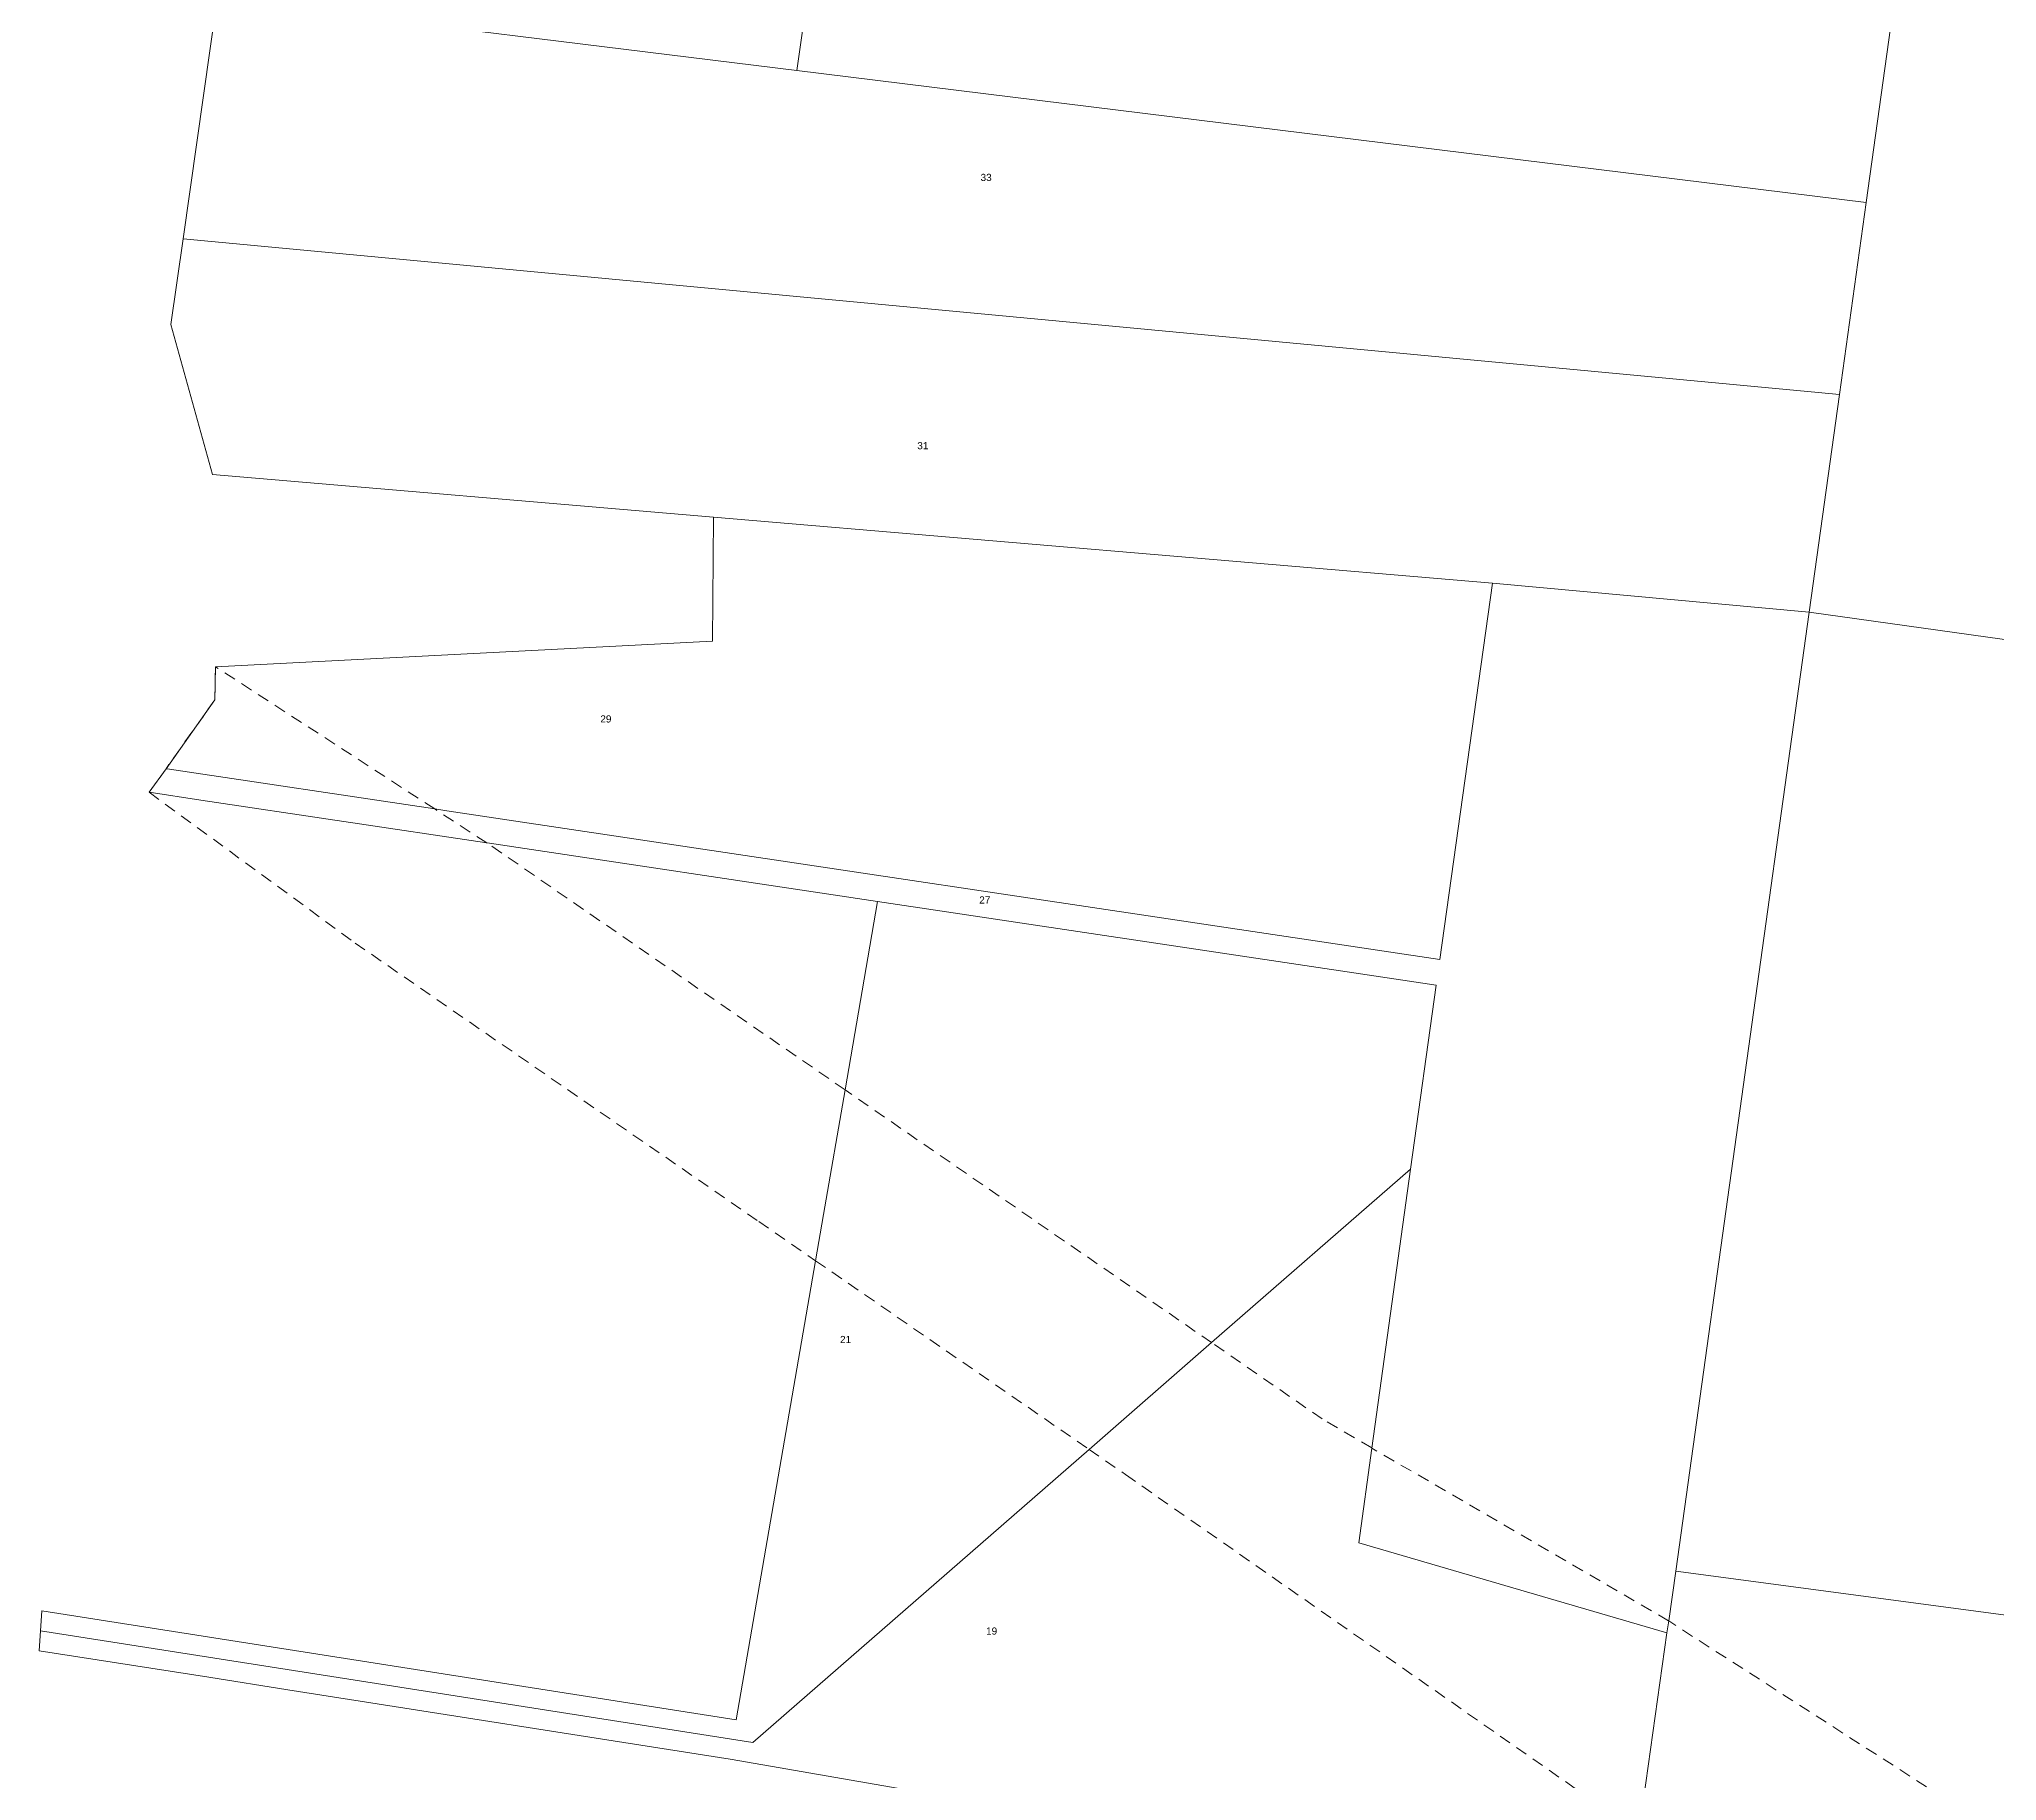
# Model space of a CAD drawing. Header units: metres. Extents: x 315515 to 317824, y 6273486 to 6276226.
# Drawn here: x 315577.6 to 316070.4, y 6275184.5 to 6275622.9 of the extents above; entities that cross this region are included whole.
import ezdxf

# ---------------------------------------------------------------- set-up
doc = ezdxf.new("R2010")
doc.units = ezdxf.units.M
doc.linetypes.add('Dash', pattern=[5, 3, -2])
doc.layers.add('Cadastre Easements_SP_EXT', color=9, linetype='Continuous', lineweight=5)
doc.layers.add('Cadastre Land Parcels_SP_EXT', color=7, linetype='Continuous', lineweight=5)
doc.styles.get("Standard").update_dxf_attribs({"font": 'arial.ttf'})

msp = doc.modelspace()

# ---------------------------------------------------------------- linework, layer by layer
at = {"layer": 'Cadastre Easements_SP_EXT', "linetype": 'Dash'}
msp.add_lwpolyline([(316119.986, 6275139.689), (315987.834, 6275224.708), (315987.806, 6275224.727), (315913.095, 6275268.233), (315913.043, 6275268.263), (315900.599, 6275275.569), (315872.742, 6275294.78), (315780.465, 6275358.419), (315690.399, 6275420.531), (315690.3, 6275420.596), (315677.157, 6275429.121), (315621.992, 6275464.903), (315621.818, 6275456.605), (315609.514, 6275439.266), (315605.296, 6275433.32), (315657.11, 6275395.373), (315758.743, 6275325.267), (315773.032, 6275315.409), (315841.901, 6275267.904), (315851.098, 6275261.56), (315980.223, 6275171.429), (315980.27, 6275171.4), (316079.523, 6275107.581)], dxfattribs=at)
at = {"layer": 'Cadastre Land Parcels_SP_EXT', "linetype": 'Continuous'}
for points in [[(315721.385, 6275684.709), (315631.558, 6275697.035), (315626.971, 6275664.765), (315772.867, 6275646.764), (315768.343, 6275615.024), (316037.501, 6275581.832), (316045.043, 6275636.098), (315861.931, 6275664.093), (315721.385, 6275684.709)], [(316037.501, 6275581.832), (315768.343, 6275615.024), (315622.415, 6275633.056), (315613.824, 6275572.638), (316030.831, 6275533.498), (316037.501, 6275581.832)], [(316154.244, 6275621.479), (316128.409, 6275624.936), (316045.043, 6275636.098), (316037.501, 6275581.832), (316030.831, 6275533.498), (316023.192, 6275478.678), (316112.573, 6275466.139), (316331.401, 6275435.537), (316334.541, 6275431.573), (316345.796, 6275417.153), (316359.95, 6275419.171), (316441.607, 6275419.788), (316534.146, 6275412.85), (316535.822, 6275418.742), (316441.832, 6275425.848), (316359.492, 6275425.284), (316348.371, 6275423.663), (316334.624, 6275441.205), (316133.005, 6275469.356), (316154.244, 6275621.479)], [(316030.831, 6275533.498), (315613.824, 6275572.638), (315610.748, 6275551.064), (315621.204, 6275513.302), (315747.312, 6275502.603), (315943.427, 6275485.956), (316023.192, 6275478.678), (316030.831, 6275533.498)], [(315943.427, 6275485.956), (315747.312, 6275502.603), (315747.13, 6275471.338), (315621.992, 6275464.903), (315621.818, 6275456.605), (315609.514, 6275439.266), (315609.771, 6275439.222), (315677.157, 6275429.121), (315680.24, 6275428.66), (315930.202, 6275391.268), (315943.427, 6275485.956)], [(316023.192, 6275478.678), (315943.427, 6275485.956), (315930.202, 6275391.268), (315680.24, 6275428.66), (315677.157, 6275429.121), (315609.771, 6275439.222), (315609.514, 6275439.266), (315605.296, 6275433.32), (315618.247, 6275431.335), (315690.3, 6275420.596), (315690.406, 6275420.579), (315788.663, 6275405.866), (315929.264, 6275384.808), (315922.851, 6275338.447), (315913.095, 6275268.233), (315909.778, 6275244.411), (315987.388, 6275221.714), (315987.834, 6275224.708), (315987.836, 6275224.72), (315989.58, 6275237.222), (316023.192, 6275478.678)], [(316112.573, 6275466.139), (316023.192, 6275478.678), (315989.58, 6275237.222), (316088.472, 6275224.093), (316097.511, 6275294.856), (316190.17, 6275283.012), (316197.267, 6275345.973), (316400.227, 6275323.076), (316507.545, 6275311.015), (316508.632, 6275316.942), (316133.549, 6275359.223), (316098.195, 6275363.209), (316104.887, 6275411.054), (316112.573, 6275466.139)], [(315841.901, 6275267.904), (315872.742, 6275294.78), (315922.851, 6275338.447), (315929.264, 6275384.808), (315788.663, 6275405.866), (315780.465, 6275358.419), (315775.038, 6275327.014), (315773.032, 6275315.409), (315753.057, 6275199.837), (315578.231, 6275227.273), (315577.91, 6275222.265), (315757.236, 6275194.123), (315841.901, 6275267.904)], [(315987.388, 6275221.714), (315909.778, 6275244.411), (315913.095, 6275268.233), (315922.851, 6275338.447), (315872.742, 6275294.78), (315841.901, 6275267.904), (315757.236, 6275194.123), (315577.91, 6275222.265), (315577.579, 6275217.233), (315620.266, 6275210.557), (315640.182, 6275207.406), (315751.542, 6275189.925), (315838.583, 6275174.815), (315886.825, 6275166.488), (315977.323, 6275150.776), (315980.27, 6275171.4), (315987.388, 6275221.714)], [(316120.098, 6275139.618), (316131.231, 6275218.373), (316088.472, 6275224.093), (315989.58, 6275237.222), (315987.836, 6275224.72), (315987.834, 6275224.708), (315987.388, 6275221.714), (315980.27, 6275171.4), (315977.323, 6275150.776), (315969.723, 6275097.266), (316070.012, 6275084.343), (316041.909, 6274886.211), (316047.977, 6274885.406), (316079.523, 6275107.581), (316080.572, 6275114.974), (316115.908, 6275109.985), (316120.098, 6275139.618)]]:
    msp.add_lwpolyline(points, close=True, dxfattribs=at)

# ---------------------------------------------------------------- texts
at = {"layer": 'Cadastre Land Parcels_SP_EXT'}
for s, p in [('33', (315814.583, 6275587.21)), ('31', (315798.648, 6275519.677)), ('29', (315718.856, 6275450.894)), ('27', (315814.244, 6275405.324)), ('21', (315779.199, 6275294.679)), ('19', (315815.967, 6275221.28))]:
    msp.add_text(s, height=1.8, dxfattribs=at).set_placement(p)

doc.saveas('drawing.dxf')
